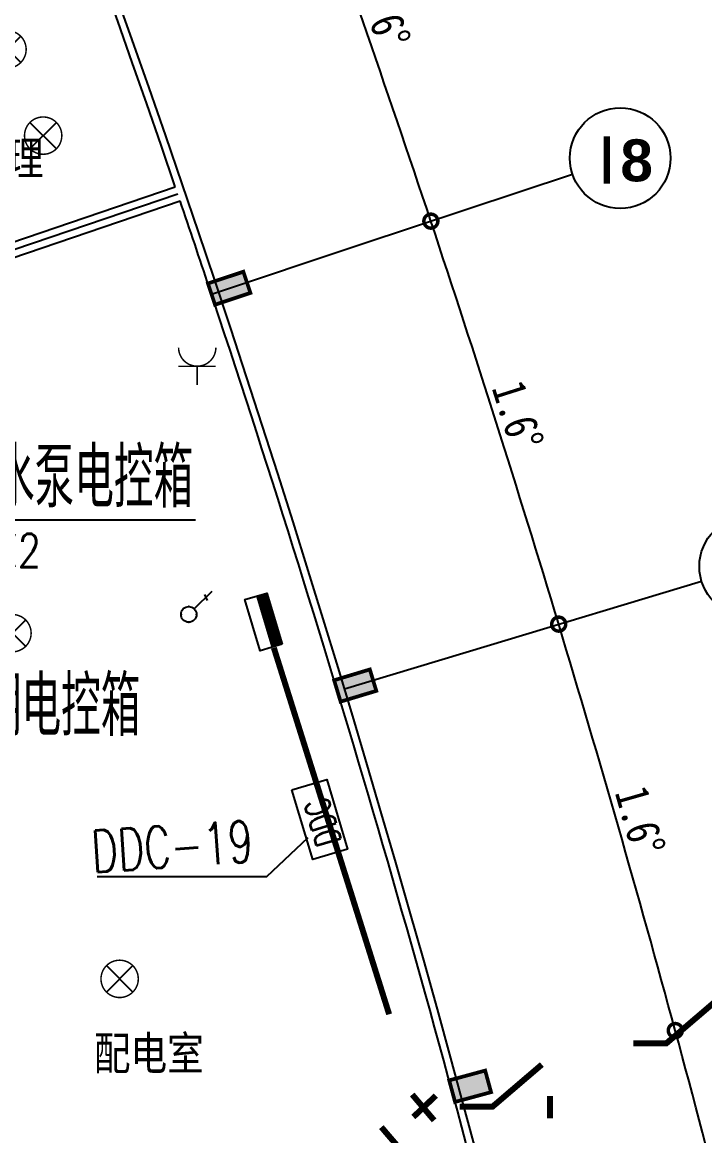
# Model space of a CAD drawing. Extents: x 23618587 to 48466785, y 42305484 to 86624613.
# Drawn here: x 24376365 to 24385515, y 43345155 to 43360084 of the extents above; entities that cross this region are included whole.
import ezdxf

# ---------------------------------------------------------------- set-up
doc = ezdxf.new("R2010")
doc.units = 0
doc.header["$MEASUREMENT"] = 0
doc.layers.get('0').update_dxf_attribs({"linetype": 'CONTINUOUS'})
doc.layers.get('DEFPOINTS').update_dxf_attribs({"linetype": 'CONTINUOUS'})
for name, color, linetype in [('AC-W', 7, 'CONTINUOUS'), ('J-DIM', 7, 'CONTINUOUS'), ('SIG_TEXT', 7, 'CONTINUOUS'), ('楼控', 1, 'CONTINUOUS'), ('设备-插座', 3, 'CONTINUOUS'), ('设备-照明', 3, 'CONTINUOUS')]:
    doc.layers.add(name, color=color, linetype=linetype)
doc.styles.add('_TXT', font='TXT.shx')
doc.styles.add('DFHZ', font='romans.shx', dxfattribs={"width": 0.7, "bigfont": 'dfhz.shx'})
doc.styles.add('IDQSTYLE', font='simplex.shx', dxfattribs={"width": 0.7, "bigfont": 'hzfs1.shx'})
doc.styles.add('Q1', font='SimSun.ttf', dxfattribs={"width": 0.8, "height": 450})
doc.styles.add('Q200', font='SimSun.ttf', dxfattribs={"width": 0.8, "height": 450})
doc.styles.add('T-SG-01$0$Arial', font='ARIALBD.TTF')
doc.dimstyles.new('Q2', dxfattribs={"dimscale": 150, "dimtxt": 2.5, "dimasz": 2.5, "dimexe": 0, "dimexo": 0, "dimgap": 0.5, "dimtad": 1, "dimdec": 4, "dimdsep": 46, "dimtxsty": 'Q200', "dimblk1": 'DOTSMALL', "dimblk2": 'DOTSMALL', "dimsah": 1, "dimcen": 2.5, "dimadec": 0, "dimazin": 0, "dimtfac": 1, "dimtdec": 3, "dimtmove": 2, "dimatfit": 3, "dimldrblk": 'DOTSMALL', "dimfxl": 1, "dimtolj": 1, "dimtzin": 10, "dimarcsym": 0})

# ---------------------------------------------------------------- blocks, each defined once
blk = doc.blocks.new('_DOTSMALL')
at = {"color": 0, "linetype": 'ByBlock', "const_width": 0.5}
blk.add_lwpolyline([(-0.0625, 0, 1), (0.0625, 0, 1)], format="xyb", close=True, dxfattribs=at)
blk = doc.blocks.new('*D57')
at = {"color": 0, "linetype": 'ByBlock'}
blk.add_arc((24189221, 43293341), 203000, 13.6, 15.2, dxfattribs=at)
at = {"layer": 'DEFPOINTS', "color": 0, "linetype": 'ByBlock'}
for p in [(24387050, 43347089), (24384155, 43346303), (24386076, 43342909), (24388473, 43341545), (24385557, 43340839)]:
    blk.add_point(p, dxfattribs=at)
at = {"color": 0, "linetype": 'ByBlock', "xscale": 375, "yscale": 375, "zscale": 375}
for p, rotation in [((24385120, 43346565), 105.2000000024809), ((24386529, 43341074), 283.6000000025226)]:
    blk.add_blockref('_DOTSMALL', p, dxfattribs=dict(at, rotation=rotation))
at = {"color": 0, "linetype": 'ByBlock', "insert": (24386134, 43343899), "char_height": 450, "attachment_point": 5, "rotation": 284.4, "style": 'Q200'}
blk.add_mtext('\\A1;1.6°', dxfattribs=at)
blk = doc.blocks.new('*D58')
at = {"color": 0, "linetype": 'ByBlock'}
blk.add_arc((24189221, 43293341), 203000, 15.2, 16.8, dxfattribs=at)
at = {"layer": 'DEFPOINTS', "color": 0, "linetype": 'ByBlock'}
for p in [(24385472, 43352592), (24382600, 43351725), (24384616, 43348386), (24387050, 43347089), (24384155, 43346303)]:
    blk.add_point(p, dxfattribs=at)
at = {"color": 0, "linetype": 'ByBlock', "xscale": 375, "yscale": 375, "zscale": 375}
for p, rotation in [((24383557, 43352014), 106.80000000261), ((24385120, 43346565), 285.2000000025133)]:
    blk.add_blockref('_DOTSMALL', p, dxfattribs=dict(at, rotation=rotation))
at = {"color": 0, "linetype": 'ByBlock', "insert": (24384646, 43349378), "char_height": 450, "attachment_point": 5, "rotation": 286, "style": 'Q200'}
blk.add_mtext('\\A1;1.6°', dxfattribs=at)
blk = doc.blocks.new('*D59')
at = {"color": 0, "linetype": 'ByBlock'}
blk.add_arc((24189221, 43293341), 203000, 18.4, 20, dxfattribs=at)
at = {"layer": 'DEFPOINTS', "color": 0, "linetype": 'ByBlock'}
for p in [(24381858, 43363455), (24379039, 43362429), (24381238, 43359208), (24383741, 43358049), (24380894, 43357102)]:
    blk.add_point(p, dxfattribs=at)
at = {"color": 0, "linetype": 'ByBlock', "xscale": 375, "yscale": 375, "zscale": 375}
for p, rotation in [((24379979, 43362771), 110.0000000030266), ((24381843, 43357417), 288.4000000030688)]:
    blk.add_blockref('_DOTSMALL', p, dxfattribs=dict(at, rotation=rotation))
at = {"color": 0, "linetype": 'ByBlock', "insert": (24381213, 43360199), "char_height": 450, "attachment_point": 5, "rotation": 289.2, "style": 'Q200'}
blk.add_mtext('\\A1;1.6°', dxfattribs=at)
blk = doc.blocks.new('*D60')
at = {"color": 0, "linetype": 'ByBlock'}
blk.add_arc((24189221, 43293341), 203000, 16.8, 18.4, dxfattribs=at)
at = {"layer": 'DEFPOINTS', "color": 0, "linetype": 'ByBlock'}
for p in [(24383741, 43358049), (24380894, 43357102), (24383003, 43353820), (24385472, 43352592), (24382600, 43351725)]:
    blk.add_point(p, dxfattribs=at)
at = {"color": 0, "linetype": 'ByBlock', "xscale": 375, "yscale": 375, "zscale": 375}
for p, rotation in [((24381843, 43357417), 108.4000000033831), ((24383557, 43352014), 286.8000000031407)]:
    blk.add_blockref('_DOTSMALL', p, dxfattribs=dict(at, rotation=rotation))
at = {"color": 0, "linetype": 'ByBlock', "insert": (24383005, 43354812), "char_height": 450, "attachment_point": 5, "rotation": 287.6, "style": 'Q200'}
blk.add_mtext('\\A1;1.6°', dxfattribs=at)
blk = doc.blocks.new('A$C165A5DEC')
at = {"layer": '楼控', "color": 1}
blk.add_lwpolyline([(347, 1085), (803, 911), (456, 0), (0, 174)], close=True, dxfattribs=at)
at = {"layer": '楼控', "style": 'DFHZ', "width": 0.7}
blk.add_text('DDC', height=336, rotation=69.4255, dxfattribs=at).set_placement((455, 134))
blk = doc.blocks.new('A$C0F9D097A')
at = {"layer": '楼控', "color": 3}
blk.add_lwpolyline([(285, 0), (0, 114), (266, 778), (550, 664)], close=True, dxfattribs=at)
at = {"layer": '楼控', "color": 3, "const_width": 150}
blk.add_lwpolyline([(213, 30), (480, 690)], dxfattribs=at)
blk = doc.blocks.new('HC001494')
at = {"color": 0, "linetype": 'Continuous'}
for p, q in [((-1.77, 1.77), (1.77, -1.77)), ((1.77, 1.77), (-1.77, -1.77))]:
    blk.add_line(p, q, dxfattribs=at)
at = {"color": 0, "linetype": 'Continuous', "const_width": 0.2}
blk.add_lwpolyline([(1.77, -1.77, 0.198912), (2.5, 0, 0.198912), (1.77, 1.77, 0.198912), (0, 2.5, 0.198912), (-1.77, 1.77, 0.198912), (-2.5, 0, 0.198912), (-1.77, -1.77, 0.198912), (0, -2.5, 0.198912)], format="xyb", close=True, dxfattribs=at)
at = {"color": 0, "style": 'IDQSTYLE', "width": 0.7}
blk.add_attdef('PSFHATT', (4.5, -2.5), '', height=2.5, dxfattribs=at)
blk = doc.blocks.new('HC002297100793')
at = {"color": 0}
for p, q in [((0.74, 1.78), (3.12, 4.17)), ((2.09, 3.72), (2.47, 2.92))]:
    blk.add_line(p, q, dxfattribs=at)
blk.add_circle((0, 1.04), 1.04, dxfattribs=at)
for p in [(0, 2.08), (-1.04, 1.04), (0, 0), (1.04, 1.04)]:
    blk.add_point(p, dxfattribs=at)
at = {"color": 0, "width": 0.7}
blk.add_attdef('PSFHATT', (3.15, 0), '', height=0.025, dxfattribs=at)
blk = doc.blocks.new('HC000133')
at = {"color": 0, "linetype": 'Continuous', "const_width": 0.2}
blk.add_lwpolyline([(-2.5, 5, 0.198912), (-1.77, 3.23, 0.198912), (0, 2.5, 0.198912), (1.77, 3.23, 0.198912), (2.5, 5)], format="xyb", dxfattribs=at)
for points in [[(-2.55, 2.48), (2.48, 2.48)], [(0, 2.5), (0, 0)]]:
    blk.add_lwpolyline(points, dxfattribs=at)
at = {"color": 0, "style": 'IDQSTYLE', "width": 0.7}
blk.add_attdef('PSFHATT', (4.5, 0), '', height=2.5, dxfattribs=at)

msp = doc.modelspace()

# ---------------------------------------------------------------- hatches: boundary and pattern name
at = {"layer": 'AC-W'}
h = msp.add_hatch(color=7, dxfattribs=at)
h.paths.add_polyline_path([(24368207.34969, 43382357.57992), (24368655.20557, 43382579.89751), (24368788.59612, 43382311.18398), (24368340.74024, 43382088.86639)])
h.paths.add_polyline_path([(24365652.06717, 43387320.45838), (24366093.54096, 43387555.19416), (24366234.38243, 43387290.30988), (24365792.90864, 43387055.5741)])
h.paths.add_polyline_path([(24362959.20922, 43392210.0542), (24363393.95668, 43392457.02514), (24363542.13924, 43392196.17666), (24363107.39178, 43391949.20573)])
h.paths.add_polyline_path([(24377014.51597, 43361851.43138), (24377484.36228, 43362022.44145), (24377586.96832, 43361740.53367), (24377117.12201, 43361569.52359)])
h.paths.add_polyline_path([(24375028.36494, 43367068.21539), (24375493.25318, 43367252.27767), (24375603.69055, 43366973.34472), (24375138.8023, 43366789.28244)])
h.paths.add_polyline_path([(24372897.32712, 43372227.50886), (24373356.89479, 43372424.47982), (24373475.07736, 43372148.73922), (24373015.50969, 43371951.76826)])
h.paths.add_polyline_path([(24370623.06424, 43377325.28874), (24371076.95298, 43377535.01478), (24371202.7886, 43377262.68154), (24370748.89986, 43377052.95549)])
h.paths.add_polyline_path([(24378854.23146, 43356581.22472), (24379328.66947, 43356739.04924), (24379423.36418, 43356454.38644), (24378948.92618, 43356296.56192)])
h.paths.add_polyline_path([(24383480.99679, 43340491.3534), (24383966.97729, 43340608.92445), (24384037.51993, 43340317.33615), (24383551.53943, 43340199.7651)])
h.paths.add_polyline_path([(24382088.73296, 43345897.02012), (24382571.24121, 43346028.11471), (24382649.89796, 43345738.60976), (24382167.38971, 43345607.51517)])
h.paths.add_polyline_path([(24380546.07688, 43351261.70497), (24381024.73663, 43351406.22087), (24381111.44617, 43351119.02502), (24380632.78642, 43350974.50912)])

# ---------------------------------------------------------------- linework, layer by layer
at = {"layer": 'AC-W', "color": 7}
for p, q in [((24380894.21844, 43357101.7563), (24383740.84648, 43358048.70341)), ((24374819.44665, 43356653.5613), (24378416.59312, 43357878.6046)), ((24374694.59993, 43356399.76353), (24378481.06865, 43357689.28237)), ((24382599.80259, 43351725.07382), (24385471.76109, 43352592.16921))]:
    msp.add_line(p, q, dxfattribs=at)
at = {"layer": 'AC-W', "color": 7, "ltscale": 300}
for p, q in [((24370591.95842, 43355108.20897), (24378448.83088, 43357783.94348)), ((24378901.57882, 43356438.89332), (24380894.21844, 43357101.7563)), ((24380685.1636, 43351147.01022), (24382599.80259, 43351725.07382))]:
    msp.add_line(p, q, dxfattribs=at)
at = {"layer": 'AC-W', "color": 7, "const_width": 50}
for points in [[(24378854.23146, 43356581.22472), (24379328.66947, 43356739.04924), (24379423.36418, 43356454.38644), (24378948.92618, 43356296.56192)], [(24380546.07688, 43351261.70497), (24381024.73663, 43351406.22087), (24381111.44617, 43351119.02502), (24380632.78642, 43350974.50912)], [(24382088.73296, 43345897.02012), (24382571.24121, 43346028.11471), (24382649.89796, 43345738.60976), (24382167.38971, 43345607.51517)]]:
    msp.add_lwpolyline(points, close=True, dxfattribs=at)
at = {"layer": 'AC-W', "color": 7}
for centre in [(24384381.33779, 43358261.76651), (24386117.95175, 43352787.26567)]:
    msp.add_circle(centre, 675, dxfattribs=at)
at = {"layer": 'AC-W', "color": 7, "ltscale": 300}
for centre, radius, start, end in [((24189221.26409, 43293340.65083), 200000, 4.560471461, 29.6000000034), ((24162246.90911, 42870268.06754), 513099.72014, 62.6224147924, 75.1443656534)]:
    msp.add_arc(centre, radius, start, end, dxfattribs=at)
at = {"layer": 'AC-W', "color": 7}
for centre, radius, start, end in [((24189221.26409, 43293340.65083), 199900, 18.8354385288, 29.6000000034), ((24148759.7883, 42835660.74182), 530172.67138, 79.4743453433, 79.4743453433), ((24148766.30591, 42835659.45113), 530172.67138, 78.1227654299, 78.1227654299), ((24148779.34207, 42835656.52904), 530172.67138, 76.2090487924, 76.2090487924), ((24189221.26409, 43293340.65083), 199900, 18.4286622257, 18.7781140838), ((24189221.26409, 43293340.65083), 199900, 14.1286622249, 18.3713377824)]:
    msp.add_arc(centre, radius, start, end, dxfattribs=at)
at = {"layer": '楼控', "color": 1}
msp.add_line((24378687.20514, 43353408.4454), (24373807.77137, 43353408.4454), dxfattribs=at)
at = {"layer": '楼控'}
for p, q in [((24379645.16216, 43348632.09774), (24380197.55445, 43349155.01017)), ((24377370.18605, 43348632.09774), (24379645.16216, 43348632.09774))]:
    msp.add_line(p, q, dxfattribs=at)
at = {"layer": '楼控', "const_width": 80}
msp.add_lwpolyline([(24379737.56992, 43351697.33307), (24381283.62787, 43346782.92932)], dxfattribs=at)
at = {"layer": '楼控', "color": 0, "const_width": 80}
for points in [[(24384556.86756, 43346391.81055), (24384998.04386, 43346391.81055), (24385660.56117, 43346957.81113)], [(24382226.99827, 43345542.78594), (24382668.17457, 43345542.78594), (24383330.69188, 43346108.78653)], [(24381886.73144, 43345360.47247), (24381593.11581, 43345706.78834)], [(24381608.17303, 43345405.6441), (24381909.31726, 43345691.73112)], [(24383438.16273, 43345687.89554), (24383438.16273, 43345386.75131)], [(24381745.04308, 43344166.43559), (24381745.04308, 43344607.61189), (24381179.04249, 43345270.1292)]]:
    msp.add_lwpolyline(points, dxfattribs=at)

# ---------------------------------------------------------------- block references
at = {"layer": '楼控', "color": 3, "rotation": 38.63163756918237}
msp.add_blockref('A$C0F9D097A', (24379627.41981, 43351568.8805), dxfattribs=at)
at = {"layer": '楼控', "color": 1, "rotation": 37.46084608759707}
msp.add_blockref('A$C165A5DEC', (24380364.52116, 43348719.80293), dxfattribs=at)
at = {"layer": '设备-插座', "xscale": 100, "yscale": 100, "zscale": 100}
msp.add_blockref('HC000133', (24378710.35132, 43355222.3483), dxfattribs=at)
at = {"layer": '设备-照明', "color": 3, "xscale": 100, "yscale": 100, "zscale": 100}
for p in [(24376167.01591, 43359719.36513), (24376645.08297, 43358563.71991), (24376233.83372, 43351892.94999), (24377670.46055, 43347257.79548)]:
    msp.add_blockref('HC001494', p, dxfattribs=at)
at = {"layer": '设备-照明', "xscale": 100, "yscale": 100, "zscale": 100}
msp.add_blockref('HC002297100793', (24378597.15263, 43352040.25506), dxfattribs=at)

# ---------------------------------------------------------------- texts
at = {"layer": 'AC-W', "color": 7, "style": 'Q1', "width": 0.8}
for s, p in [('内场管理', (24374685.89164, 43358036.3895)), ('配电室', (24377325.02207, 43346036.44828))]:
    msp.add_text(s, height=450, dxfattribs=at).set_placement(p)
at = {"layer": 'AC-W', "color": 7, "style": 'T-SG-01$0$Arial'}
for s, height, p in [('Ⅰ', 637.5, (24383768.7927, 43357919.1974)), ('8', 562.5, (24384382.98039, 43357950.69726))]:
    msp.add_text(s, height=height, dxfattribs=at).set_placement(p)
at = {"layer": 'J-DIM', "style": 'DFHZ', "width": 0.7}
for s, p in [('循环冷却水泵电控箱', (24373869.34258, 43353577.16204)), ('配电、照明电控箱', (24373693.77015, 43350514.37678))]:
    msp.add_text(s, height=800, dxfattribs=at).set_placement(p)
at = {"layer": 'SIG_TEXT', "style": '_TXT', "width": 0.8}
msp.add_text('KX2', height=450, dxfattribs=at).set_placement((24375672.94695, 43352775.53387))
at = {"layer": '楼控', "style": 'DFHZ', "width": 0.7}
msp.add_text('DDC-19', height=560, rotation=3.791971102, dxfattribs=at).set_placement((24377313.0975, 43348683.54567))

# ---------------------------------------------------------------- dimensions: what is measured, and where the dimension line sits
at = {"layer": 'AC-W', "color": 7}
for base, line1, line2, picture, middle in [((24381238.30459, 43359207.60886), ((24380894.21844, 43357101.7563), (24383740.84648, 43358048.70341)), ((24379039.17349, 43362428.71979), (24381858.25135, 43363454.78022)), '*D59', (24381212.98016, 43360199.24012)), ((24383002.55344, 43353820.49789), ((24380894.21844, 43357101.7563), (24383740.84648, 43358048.70341)), ((24382599.80259, 43351725.07382), (24385471.76109, 43352592.16921)), '*D60', (24383004.92685, 43354812.44963)), ((24384615.69747, 43348386.22655), ((24384154.59598, 43346302.86492), (24387049.64546, 43347089.43246)), ((24382599.80259, 43351725.07382), (24385471.76109, 43352592.16921)), '*D58', (24384645.76688, 43349377.72527)), ((24386076.4788, 43342909.03233), ((24384154.59598, 43346302.86492), (24387049.64546, 43347089.43246)), ((24385557.38621, 43340839.35768), (24388473.26921, 43341544.78402)), '*D57', (24386134.22075, 43343899.3049))]:
    dim = msp.add_angular_dim_2l(base=base, line1=line1, line2=line2, dimstyle='Q2', override={"dimadec": 4, "dimazin": 2}, dxfattribs=at)
    dim.commit()
    dim.dimension.update_dxf_attribs({"geometry": picture, "text_midpoint": middle})

doc.saveas('drawing.dxf')
